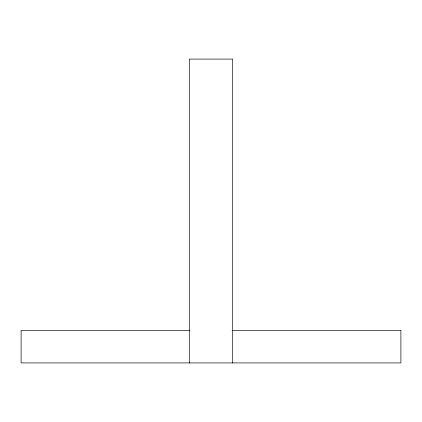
<?xml version="1.0" encoding="UTF-8"?>
<svg xmlns="http://www.w3.org/2000/svg" width="422" height="422" viewBox="0 0 422 422"><rect width="100%" height="100%" fill="white"/><g stroke="black" fill="none" stroke-linecap="round" stroke-linejoin="round"><path stroke-width="0.63" d="M189.9 330.368L21.1 330.368L21.1 362.92L400.9 362.92L400.9 330.368L232.1 330.368M232.701 362.92L232.701 59.08L189.299 59.08L189.299 362.92"/></g></svg>
